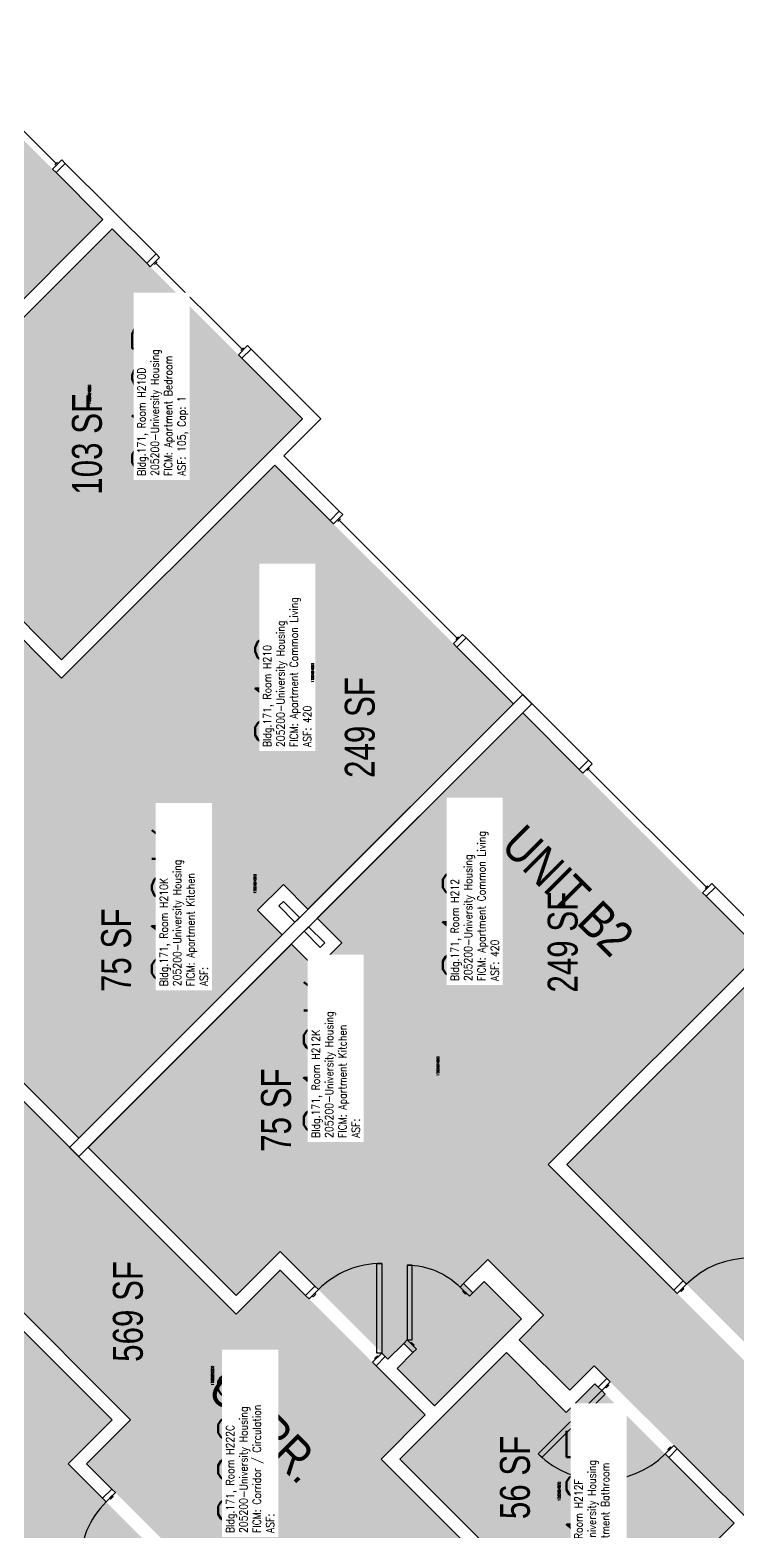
# Model space of a CAD drawing. Header units: inches. Extents: x -105 to 3698, y -798 to 1624.
# Drawn here: x 1874 to 2158, y -96 to 507 of the extents above; entities that cross this region are included whole.
import ezdxf
from ezdxf.enums import TextEntityAlignment as Align

# ---------------------------------------------------------------- set-up
doc = ezdxf.new("R2010")
doc.units = ezdxf.units.IN
doc.header["$LTSCALE"] = 96
doc.header["$MEASUREMENT"] = 0
for name, color, linetype in [('A-AREA-IDEN', 1, 'Continuous'), ('A-DOOR', 2, 'Continuous'), ('A-GLAZ', 1, 'Continuous'), ('A-IDEN-RNUM', 7, 'Continuous'), ('A-IDEN-SNUM', 4, 'Continuous'), ('A-IDEN-VNUM', 4, 'Continuous'), ('A-WALL', 5, 'Continuous'), ('AREA-TEXT', 3, 'Continuous'), ('Rooms-Category-Color', 7, 'Continuous'), ('Rooms-College-Color', 7, 'Continuous'), ('Rooms-Department-Color', 7, 'Continuous'), ('Rooms-Division-Color', 7, 'Continuous'), ('Rooms-Information', 7, 'Continuous')]:
    doc.layers.add(name, color=color, linetype=linetype)
doc.styles.add('AREA', font='arial.ttf', dxfattribs={"width": 0.75, "height": 12})
doc.styles.add('ROOMSNUMBER', font='txt.shx', dxfattribs={"height": 0.03})
doc.styles.add('ROOMVNUMBER', font='simplex.shx', dxfattribs={"width": 0.85})
doc.styles.get("Standard").update_dxf_attribs({"font": 'ARIALN.TTF'})

msp = doc.modelspace()

# ---------------------------------------------------------------- hatches: boundary and pattern name
h = msp.add_hatch()
h.set_pattern_fill('ANSI31', color=256, style=0)
h.set_pattern_definition([(90, (2777.74155, 91.55171), (0.125, 2e-14), [])])
h.paths.add_polyline_path([(2130.44, -86.98), (2088.91, -45.45), (2082.4, -51.96), (2123.93, -93.49)], flags=9)
at = {"layer": 'Rooms-Category-Color', "true_color": 0x728ef3}
for points in [[(1827.43, 507.15), (1903.53, 431.05), (1806.83, 334.35), (1730.73, 410.45)], [(1692.46, 441.31), (1886.91, 246.86), (1972.47, 332.42), (2068.28, 236.61), (1985.82, 154.14), (1926.32, 213.64), (1851.98, 139.3), (1808.76, 182.53), (1815.09, 188.85), (1811.38, 192.57), (1805.05, 186.24), (1790.06, 201.23), (1824.97, 236.14), (1839.96, 221.15), (1835.42, 216.61), (1839.13, 212.9), (1848.8, 222.57), (1826.39, 244.98), (1816.58, 235.17), (1796.25, 255.5), (1806.06, 265.31), (1681.58, 389.78), (1671.77, 379.97), (1651.44, 400.3)], [(1907.24, 427.34), (1983.61, 350.97), (1886.91, 254.27), (1810.54, 330.64)], [(2276.7, -142.93), (2082.25, 51.52), (2167.81, 137.08), (2072, 232.89), (1989.53, 150.43), (2049.03, 90.93), (1974.69, 16.59), (2017.92, -26.63), (2024.24, -20.3), (2027.96, -24.01), (2021.63, -30.34), (2036.62, -45.33), (2071.53, -10.42), (2056.54, 4.57), (2052, 0.03), (2048.29, 3.74), (2057.96, 13.41), (2080.37, -9), (2070.56, -18.81), (2090.89, -39.14), (2100.7, -29.33), (2225.17, -153.8), (2215.36, -163.62), (2235.69, -183.95)], [(1975.48, 143.8), (1893.8, 62.13), (1834.31, 121.63), (1926.32, 213.64), (1975.92, 164.04), (1965.58, 153.7)], [(2262.74, 71.84), (2186.37, 148.21), (2089.67, 51.51), (2166.04, -24.86)], [(1979.19, 140.09), (1897.52, 58.42), (1957.02, -1.08), (2049.03, 90.93), (1999.43, 140.53), (1989.09, 130.19)], [(1766, -73.11), (1847.67, 8.56), (1907.16, -50.93), (1815.15, -142.95), (1765.55, -93.35), (1775.89, -83.01)], [(2102.66, -146.74), (2156.93, -92.46), (2100.96, -36.5), (2089.47, -47.99), (2065.43, -23.95), (2022.65, -66.73)], [(2049.01, -370.62), (1854.56, -176.17), (1769, -261.73), (1673.19, -165.91), (1755.65, -83.45), (1815.15, -142.95), (1889.49, -68.61), (1932.71, -111.83), (1926.38, -118.16), (1930.09, -121.87), (1936.42, -115.55), (1951.41, -130.54), (1916.5, -165.45), (1901.51, -150.46), (1906.05, -145.92), (1902.34, -142.2), (1892.67, -151.87), (1915.08, -174.29), (1924.89, -164.48), (1945.22, -184.81), (1935.41, -194.62), (2059.89, -319.09), (2069.7, -309.28), (2090.03, -329.61)]]:
    msp.add_hatch(color=171, dxfattribs=at).paths.add_polyline_path(points)
at = {"layer": 'Rooms-Category-Color', "true_color": 0xadadad}
msp.add_hatch(color=253, dxfattribs=at).paths.add_polyline_path([(2331.68, -468.04), (2374.11, -425.61), (2015.23, -66.73), (2032.91, -49.05), (1974.69, 9.16), (1957.02, -8.52), (1826.88, 121.61), (1844.56, 139.29), (1786.35, 197.5), (1768.67, 179.83), (1504.9, 443.6), (1462.47, 401.17), (1726.24, 137.4), (1708.57, 119.72), (1766.78, 61.51), (1784.46, 79.19), (1914.59, -50.95), (1896.91, -68.62), (1955.12, -126.84), (1972.8, -109.16)])
at = {"layer": 'Rooms-College-Color', "true_color": 0xadadad}
for points in [[(1827.43, 507.15), (1903.53, 431.05), (1806.83, 334.35), (1730.73, 410.45)], [(2331.68, -468.04), (2374.11, -425.61), (2015.23, -66.73), (2032.91, -49.05), (1974.69, 9.16), (1957.02, -8.52), (1826.88, 121.61), (1844.56, 139.29), (1786.35, 197.5), (1768.67, 179.83), (1504.9, 443.6), (1462.47, 401.17), (1726.24, 137.4), (1708.57, 119.72), (1766.78, 61.51), (1784.46, 79.19), (1914.59, -50.95), (1896.91, -68.62), (1955.12, -126.84), (1972.8, -109.16)], [(1692.46, 441.31), (1886.91, 246.86), (1972.47, 332.42), (2068.28, 236.61), (1985.82, 154.14), (1926.32, 213.64), (1851.98, 139.3), (1808.76, 182.53), (1815.09, 188.85), (1811.38, 192.57), (1805.05, 186.24), (1790.06, 201.23), (1824.97, 236.14), (1839.96, 221.15), (1835.42, 216.61), (1839.13, 212.9), (1848.8, 222.57), (1826.39, 244.98), (1816.58, 235.17), (1796.25, 255.5), (1806.06, 265.31), (1681.58, 389.78), (1671.77, 379.97), (1651.44, 400.3)], [(1907.24, 427.34), (1983.61, 350.97), (1886.91, 254.27), (1810.54, 330.64)], [(2276.7, -142.93), (2082.25, 51.52), (2167.81, 137.08), (2072, 232.89), (1989.53, 150.43), (2049.03, 90.93), (1974.69, 16.59), (2017.92, -26.63), (2024.24, -20.3), (2027.96, -24.01), (2021.63, -30.34), (2036.62, -45.33), (2071.53, -10.42), (2056.54, 4.57), (2052, 0.03), (2048.29, 3.74), (2057.96, 13.41), (2080.37, -9), (2070.56, -18.81), (2090.89, -39.14), (2100.7, -29.33), (2225.17, -153.8), (2215.36, -163.62), (2235.69, -183.95)], [(1975.48, 143.8), (1893.8, 62.13), (1834.31, 121.63), (1926.32, 213.64), (1975.92, 164.04), (1965.58, 153.7)], [(2262.74, 71.84), (2186.37, 148.21), (2089.67, 51.51), (2166.04, -24.86)], [(1979.19, 140.09), (1897.52, 58.42), (1957.02, -1.08), (2049.03, 90.93), (1999.43, 140.53), (1989.09, 130.19)], [(1766, -73.11), (1847.67, 8.56), (1907.16, -50.93), (1815.15, -142.95), (1765.55, -93.35), (1775.89, -83.01)], [(2102.66, -146.74), (2156.93, -92.46), (2100.96, -36.5), (2089.47, -47.99), (2065.43, -23.95), (2022.65, -66.73)], [(2049.01, -370.62), (1854.56, -176.17), (1769, -261.73), (1673.19, -165.91), (1755.65, -83.45), (1815.15, -142.95), (1889.49, -68.61), (1932.71, -111.83), (1926.38, -118.16), (1930.09, -121.87), (1936.42, -115.55), (1951.41, -130.54), (1916.5, -165.45), (1901.51, -150.46), (1906.05, -145.92), (1902.34, -142.2), (1892.67, -151.87), (1915.08, -174.29), (1924.89, -164.48), (1945.22, -184.81), (1935.41, -194.62), (2059.89, -319.09), (2069.7, -309.28), (2090.03, -329.61)]]:
    msp.add_hatch(color=253, dxfattribs=at).paths.add_polyline_path(points)
at = {"layer": 'Rooms-Department-Color', "true_color": 0x604aed}
for points in [[(1827.43, 507.15), (1903.53, 431.05), (1806.83, 334.35), (1730.73, 410.45)], [(1692.46, 441.31), (1886.91, 246.86), (1972.47, 332.42), (2068.28, 236.61), (1985.82, 154.14), (1926.32, 213.64), (1851.98, 139.3), (1808.76, 182.53), (1815.09, 188.85), (1811.38, 192.57), (1805.05, 186.24), (1790.06, 201.23), (1824.97, 236.14), (1839.96, 221.15), (1835.42, 216.61), (1839.13, 212.9), (1848.8, 222.57), (1826.39, 244.98), (1816.58, 235.17), (1796.25, 255.5), (1806.06, 265.31), (1681.58, 389.78), (1671.77, 379.97), (1651.44, 400.3)], [(1907.24, 427.34), (1983.61, 350.97), (1886.91, 254.27), (1810.54, 330.64)], [(2276.7, -142.93), (2082.25, 51.52), (2167.81, 137.08), (2072, 232.89), (1989.53, 150.43), (2049.03, 90.93), (1974.69, 16.59), (2017.92, -26.63), (2024.24, -20.3), (2027.96, -24.01), (2021.63, -30.34), (2036.62, -45.33), (2071.53, -10.42), (2056.54, 4.57), (2052, 0.03), (2048.29, 3.74), (2057.96, 13.41), (2080.37, -9), (2070.56, -18.81), (2090.89, -39.14), (2100.7, -29.33), (2225.17, -153.8), (2215.36, -163.62), (2235.69, -183.95)], [(1975.48, 143.8), (1893.8, 62.13), (1834.31, 121.63), (1926.32, 213.64), (1975.92, 164.04), (1965.58, 153.7)], [(2262.74, 71.84), (2186.37, 148.21), (2089.67, 51.51), (2166.04, -24.86)], [(1979.19, 140.09), (1897.52, 58.42), (1957.02, -1.08), (2049.03, 90.93), (1999.43, 140.53), (1989.09, 130.19)], [(1766, -73.11), (1847.67, 8.56), (1907.16, -50.93), (1815.15, -142.95), (1765.55, -93.35), (1775.89, -83.01)], [(2102.66, -146.74), (2156.93, -92.46), (2100.96, -36.5), (2089.47, -47.99), (2065.43, -23.95), (2022.65, -66.73)], [(2049.01, -370.62), (1854.56, -176.17), (1769, -261.73), (1673.19, -165.91), (1755.65, -83.45), (1815.15, -142.95), (1889.49, -68.61), (1932.71, -111.83), (1926.38, -118.16), (1930.09, -121.87), (1936.42, -115.55), (1951.41, -130.54), (1916.5, -165.45), (1901.51, -150.46), (1906.05, -145.92), (1902.34, -142.2), (1892.67, -151.87), (1915.08, -174.29), (1924.89, -164.48), (1945.22, -184.81), (1935.41, -194.62), (2059.89, -319.09), (2069.7, -309.28), (2090.03, -329.61)]]:
    msp.add_hatch(color=173, dxfattribs=at).paths.add_polyline_path(points)
at = {"layer": 'Rooms-Department-Color', "true_color": 0xacacac}
msp.add_hatch(color=253, dxfattribs=at).paths.add_polyline_path([(2331.68, -468.04), (2374.11, -425.61), (2015.23, -66.73), (2032.91, -49.05), (1974.69, 9.16), (1957.02, -8.52), (1826.88, 121.61), (1844.56, 139.29), (1786.35, 197.5), (1768.67, 179.83), (1504.9, 443.6), (1462.47, 401.17), (1726.24, 137.4), (1708.57, 119.72), (1766.78, 61.51), (1784.46, 79.19), (1914.59, -50.95), (1896.91, -68.62), (1955.12, -126.84), (1972.8, -109.16)])
at = {"layer": 'Rooms-Division-Color', "true_color": 0x604aed}
for points in [[(1827.43, 507.15), (1903.53, 431.05), (1806.83, 334.35), (1730.73, 410.45)], [(1692.46, 441.31), (1886.91, 246.86), (1972.47, 332.42), (2068.28, 236.61), (1985.82, 154.14), (1926.32, 213.64), (1851.98, 139.3), (1808.76, 182.53), (1815.09, 188.85), (1811.38, 192.57), (1805.05, 186.24), (1790.06, 201.23), (1824.97, 236.14), (1839.96, 221.15), (1835.42, 216.61), (1839.13, 212.9), (1848.8, 222.57), (1826.39, 244.98), (1816.58, 235.17), (1796.25, 255.5), (1806.06, 265.31), (1681.58, 389.78), (1671.77, 379.97), (1651.44, 400.3)], [(1907.24, 427.34), (1983.61, 350.97), (1886.91, 254.27), (1810.54, 330.64)], [(2276.7, -142.93), (2082.25, 51.52), (2167.81, 137.08), (2072, 232.89), (1989.53, 150.43), (2049.03, 90.93), (1974.69, 16.59), (2017.92, -26.63), (2024.24, -20.3), (2027.96, -24.01), (2021.63, -30.34), (2036.62, -45.33), (2071.53, -10.42), (2056.54, 4.57), (2052, 0.03), (2048.29, 3.74), (2057.96, 13.41), (2080.37, -9), (2070.56, -18.81), (2090.89, -39.14), (2100.7, -29.33), (2225.17, -153.8), (2215.36, -163.62), (2235.69, -183.95)], [(1975.48, 143.8), (1893.8, 62.13), (1834.31, 121.63), (1926.32, 213.64), (1975.92, 164.04), (1965.58, 153.7)], [(2262.74, 71.84), (2186.37, 148.21), (2089.67, 51.51), (2166.04, -24.86)], [(1979.19, 140.09), (1897.52, 58.42), (1957.02, -1.08), (2049.03, 90.93), (1999.43, 140.53), (1989.09, 130.19)], [(1766, -73.11), (1847.67, 8.56), (1907.16, -50.93), (1815.15, -142.95), (1765.55, -93.35), (1775.89, -83.01)], [(2102.66, -146.74), (2156.93, -92.46), (2100.96, -36.5), (2089.47, -47.99), (2065.43, -23.95), (2022.65, -66.73)], [(2049.01, -370.62), (1854.56, -176.17), (1769, -261.73), (1673.19, -165.91), (1755.65, -83.45), (1815.15, -142.95), (1889.49, -68.61), (1932.71, -111.83), (1926.38, -118.16), (1930.09, -121.87), (1936.42, -115.55), (1951.41, -130.54), (1916.5, -165.45), (1901.51, -150.46), (1906.05, -145.92), (1902.34, -142.2), (1892.67, -151.87), (1915.08, -174.29), (1924.89, -164.48), (1945.22, -184.81), (1935.41, -194.62), (2059.89, -319.09), (2069.7, -309.28), (2090.03, -329.61)]]:
    msp.add_hatch(color=173, dxfattribs=at).paths.add_polyline_path(points)
at = {"layer": 'Rooms-Division-Color', "true_color": 0xadadad}
msp.add_hatch(color=253, dxfattribs=at).paths.add_polyline_path([(2331.68, -468.04), (2374.11, -425.61), (2015.23, -66.73), (2032.91, -49.05), (1974.69, 9.16), (1957.02, -8.52), (1826.88, 121.61), (1844.56, 139.29), (1786.35, 197.5), (1768.67, 179.83), (1504.9, 443.6), (1462.47, 401.17), (1726.24, 137.4), (1708.57, 119.72), (1766.78, 61.51), (1784.46, 79.19), (1914.59, -50.95), (1896.91, -68.62), (1955.12, -126.84), (1972.8, -109.16)])

# ---------------------------------------------------------------- linework, layer by layer
at = {"layer": 'A-DOOR'}
for points in [[(2015.45, -24.16), (2013.45, -24.16), (2013.45, 11.84), (2015.45, 11.84)], [(2025.66, -18.88), (2027.66, -18.88), (2027.66, 11.12), (2025.66, 11.12)], [(1986.28, -2.42), (1984.87, -1), (1988.58, 2.71), (1989.99, 1.29)], [(2050.58, -1.38), (2052, 0.03), (2048.29, 3.74), (2046.87, 2.33)], [(2049.35, -0.15), (2048.99, -0.5), (2047.93, 0.56), (2048.29, 0.92)], [(2134.04, -0.27), (2132.63, 1.14), (2136.34, 4.85), (2137.76, 3.44)], [(2135.28, 0.96), (2135.64, 0.61), (2136.7, 1.67), (2136.34, 2.02)], [(1987.52, -1.18), (1987.87, -1.53), (1988.93, -0.47), (1988.58, -0.12)], [(2029.37, -22.6), (2027.96, -24.01), (2024.24, -20.3), (2025.66, -18.88)], [(2028.13, -21.36), (2028.49, -21.01), (2027.43, -19.94), (2027.07, -20.3)], [(2011.74, -27.87), (2013.15, -29.29), (2016.86, -25.58), (2015.45, -24.16)], [(2012.97, -26.64), (2012.62, -26.28), (2013.68, -25.22), (2014.03, -25.58)], [(2107.16, -35.79), (2105.75, -34.38), (2102.3, -37.83), (2103.72, -39.24)], [(2103.72, -39.24), (2105.13, -40.66), (2079.67, -66.11), (2078.26, -64.7)], [(2106.19, -36.77), (2106.54, -37.12), (2105.48, -38.18), (2105.13, -37.83)], [(2132.62, -61.25), (2134.03, -62.66), (2130.59, -66.11), (2129.17, -64.7)], [(2131.65, -62.22), (2131.29, -61.87), (2130.23, -62.93), (2130.59, -63.28)], [(1908.5, -80.2), (1907.09, -78.79), (1903.37, -82.5), (1904.79, -83.91)], [(1907.26, -81.44), (1907.62, -81.79), (1906.55, -82.85), (1906.2, -82.5)]]:
    msp.add_lwpolyline(points, close=True, dxfattribs=at)
for centre, start, end in [((2163.21, -22.02), 45, 135), ((2015.45, -24.16), 90, 135), ((2103.72, -39.24), 225, 315), ((1930.24, -109.37), 135, 180)]:
    msp.add_arc(centre, 36, start, end, dxfattribs=at)
at = {"layer": 'A-DOOR', "extrusion": (0, 0, -1)}
msp.add_arc((-2025.66, -18.88), 30, 90, 135, dxfattribs=at)
at = {"layer": 'A-GLAZ'}
for p, q in [((1884.79, 453.51), (1850.14, 488.16)), ((1884.26, 452.98), (1885.32, 454.04)), ((1924.19, 413.05), (1925.25, 414.11)), ((1959.37, 378.93), (1924.72, 413.58)), ((1958.84, 378.4), (1959.9, 379.46)), ((1997.76, 309.79), (1998.82, 310.85)), ((2045.66, 262.94), (1998.29, 310.32)), ((2045.13, 262.41), (2046.19, 263.47)), ((2097.8, 209.74), (2098.86, 210.8)), ((2098.33, 210.27), (2145.71, 162.9)), ((2145.18, 162.37), (2146.24, 163.43))]:
    msp.add_line(p, q, dxfattribs=at)
for points in [[(1887, 455.01), (1888.41, 453.6), (1884.7, 449.89), (1883.29, 451.3)], [(1926.22, 415.79), (1924.81, 417.21), (1921.1, 413.49), (1922.51, 412.08)], [(1961.58, 380.44), (1962.99, 379.02), (1959.28, 375.31), (1957.87, 376.72)], [(1999.79, 312.53), (1998.37, 313.94), (1994.66, 310.23), (1996.08, 308.81)], [(2047.87, 264.44), (2049.29, 263.03), (2045.57, 259.32), (2044.16, 260.73)], [(2099.83, 212.48), (2098.42, 213.9), (2094.71, 210.18), (2096.12, 208.77)], [(2147.92, 164.4), (2149.33, 162.99), (2145.62, 159.27), (2144.2, 160.69)]]:
    msp.add_lwpolyline(points, close=True, dxfattribs=at)
at = {"layer": 'A-WALL'}
for p, q in [((1888.41, 453.6), (1884.7, 449.89)), ((1924.81, 417.21), (1888.41, 453.6)), ((1884.7, 449.89), (1903.53, 431.06)), ((1903.53, 431.06), (1806.83, 334.36)), ((1810.54, 330.65), (1907.24, 427.35)), ((1907.24, 427.35), (1921.1, 413.49)), ((1921.1, 413.49), (1924.81, 417.21)), ((1962.99, 379.02), (1959.28, 375.31)), ((1959.28, 375.31), (1983.61, 350.98)), ((1991.03, 350.98), (1962.99, 379.02)), ((1983.61, 350.98), (1886.91, 254.28)), ((1976.18, 336.13), (1991.03, 350.98)), ((1886.91, 246.86), (1972.47, 332.42)), ((1972.47, 332.42), (1994.66, 310.23)), ((1998.37, 313.94), (1976.18, 336.13)), ((1994.66, 310.23), (1998.37, 313.94)), ((1836.53, 297.24), (1886.91, 246.86)), ((1886.91, 254.28), (1840.24, 300.95)), ((2049.29, 263.03), (2045.57, 259.32)), ((2075.71, 236.61), (2049.29, 263.03)), ((2045.57, 259.32), (2068.28, 236.61)), ((1890.09, 58.42), (2072, 240.32)), ((1893.8, 54.7), (2075.71, 236.61)), ((2068.28, 236.61), (1985.82, 154.14)), ((2072, 240.32), (2098.42, 213.9)), ((2072, 232.89), (1989.53, 150.43)), ((2094.71, 210.18), (2072, 232.89)), ((2098.42, 213.9), (2094.71, 210.18)), ((1975.92, 164.04), (1965.58, 153.7)), ((1985.82, 154.14), (1975.92, 164.04)), ((2145.62, 159.27), (2149.33, 162.99)), ((2149.33, 162.99), (2171.52, 140.79)), ((1974.15, 155.38), (1975.92, 157.15)), ((1975.92, 157.15), (1982.37, 150.69)), ((2167.81, 137.08), (2145.62, 159.27)), ((1965.58, 153.7), (1975.48, 143.8)), ((1980.6, 148.93), (1974.15, 155.38)), ((1982.37, 150.69), (1980.6, 148.93)), ((1986.08, 146.98), (1984.31, 145.21)), ((1984.31, 145.21), (1990.77, 138.76)), ((1992.53, 140.53), (1986.08, 146.98)), ((1989.53, 150.43), (1999.43, 140.53)), ((2186.37, 148.22), (2089.67, 51.52)), ((1975.48, 143.8), (1893.8, 62.13)), ((1979.19, 140.09), (1897.52, 58.42)), ((1989.09, 130.19), (1979.19, 140.09)), ((1999.43, 140.53), (1989.09, 130.19)), ((1990.77, 138.76), (1992.53, 140.53)), ((2082.25, 51.52), (2167.81, 137.08)), ((1826.88, 121.63), (1893.8, 54.7)), ((1893.8, 62.13), (1834.31, 121.63)), ((1957.02, -8.51), (1890.09, 58.42)), ((1897.52, 58.42), (1957.02, -1.08)), ((2132.63, 1.14), (2082.25, 51.52)), ((2089.67, 51.52), (2136.34, 4.85)), ((1914.59, -50.93), (1847.67, 15.99)), ((1957.02, -1.08), (1974.69, 16.59)), ((1974.69, 16.59), (1988.58, 2.71)), ((2048.29, 3.74), (2057.96, 13.41)), ((2057.96, 13.41), (2080.37, -9)), ((1847.67, 8.56), (1907.16, -50.93)), ((1974.69, 9.17), (1957.02, -8.51)), ((1984.87, -1), (1974.69, 9.17)), ((1988.58, 2.71), (1984.87, -1)), ((2052, 0.03), (2048.29, 3.74)), ((2056.54, 4.57), (2052, 0.03)), ((2071.53, -10.42), (2056.54, 4.57)), ((2136.34, 4.85), (2132.63, 1.14)), ((2036.62, -45.33), (2071.53, -10.42)), ((2080.37, -9), (2070.56, -18.81)), ((2017.92, -26.63), (2024.24, -20.3)), ((2027.96, -24.01), (2021.63, -30.34)), ((2065.43, -23.94), (2022.65, -66.72)), ((2024.24, -20.3), (2027.96, -24.01)), ((2089.47, -47.98), (2065.43, -23.94)), ((2070.56, -18.81), (2090.89, -39.14)), ((2013.15, -29.29), (2016.86, -25.58)), ((2032.91, -49.04), (2013.15, -29.29)), ((2016.86, -25.58), (2017.92, -26.63)), ((2090.89, -39.14), (2100.7, -29.33)), ((2100.7, -29.33), (2105.75, -34.38)), ((2021.63, -30.34), (2036.62, -45.33)), ((2105.75, -34.38), (2102.3, -37.83)), ((2100.96, -36.49), (2089.47, -47.98)), ((2102.3, -37.83), (2100.96, -36.49)), ((1907.16, -50.93), (1889.49, -68.61)), ((1896.91, -68.61), (1914.59, -50.93)), ((2015.23, -66.72), (2032.91, -49.04)), ((2130.59, -66.11), (2134.03, -62.66)), ((2156.93, -92.45), (2130.59, -66.11)), ((2134.03, -62.66), (2191.84, -120.47)), ((1889.49, -68.61), (1903.37, -82.5)), ((1907.09, -78.79), (1896.91, -68.61)), ((2184.51, -236.01), (2015.23, -66.72)), ((2022.65, -66.72), (2102.66, -146.72)), ((1903.37, -82.5), (1907.09, -78.79)), ((2102.66, -146.72), (2156.93, -92.45))]:
    msp.add_line(p, q, dxfattribs=at)

# ---------------------------------------------------------------- texts
at = {"layer": 'A-AREA-IDEN'}
for s, p in [('UNIT B2', (2085.1, 156.49)), ('CORR.', (1963.48, -58.7))]:
    msp.add_text(s, height=14.4, rotation=315, dxfattribs=at).set_placement(p, align=Align.CENTER)
at = {"layer": 'A-IDEN-RNUM', "style": 'ROOMSNUMBER', "width": 0.85}
for s, p in [('0210-D0', (1898.09, 360.81)), ('0210-00', (1987.7, 249.03)), ('0210-K0', (1964.53, 164.23)), ('0212-00', (2044.58, 140.03)), ('0212-K0', (2038.02, 91.05)), ('0222-C0', (1947.48, -33.26)), ('0212-F0', (2086.66, -79.75))]:
    msp.add_text(s, height=1, rotation=90, dxfattribs=at).set_placement(p, align=Align.MIDDLE_CENTER)
at = {"layer": 'A-IDEN-SNUM', "style": 'ROOMSNUMBER', "width": 0.85}
for s, p in [('1710H210D0', (1898.09, 360.81)), ('1710H21000', (1987.7, 249.03)), ('1710H210K0', (1964.53, 164.23)), ('1710H21200', (2044.58, 140.03)), ('1710H212K0', (2038.02, 91.05)), ('1710H222C0', (1947.48, -33.26)), ('1710H212F0', (2086.66, -79.75))]:
    msp.add_text(s, height=1, rotation=90, dxfattribs=at).set_placement(p, align=Align.MIDDLE_CENTER)
at = {"layer": 'A-IDEN-VNUM', "style": 'ROOMVNUMBER', "width": 0.85}
for s, p in [('210D', (1926.53, 360)), ('210', (1975.88, 241.96)), ('210K', (1934.38, 155.05)), ('212', (2051.16, 148.01)), ('212K', (1995.35, 94.09)), ('222C', (1961, -62.3)), ('212F', (2100.85, -86.53))]:
    msp.add_text(s, height=22.5, rotation=90, dxfattribs=at).set_placement(p, align=Align.MIDDLE_CENTER)
at = {"layer": 'AREA-TEXT', "style": 'AREA', "width": 0.75}
for s, p in [('103 SF', (1897.08, 340.8)), ('249 SF', (2006.6, 227.06)), ('249 SF', (2088.03, 140.86)), ('75 SF', (1908.81, 137.58)), ('75 SF', (1972.97, 73.42)), ('569 SF', (1913.51, -7.44)), ('56 SF', (2068.87, -74.1))]:
    msp.add_text(s, height=12, rotation=90, dxfattribs=at).set_placement(p, align=Align.MIDDLE_CENTER)

# ---------------------------------------------------------------- next in the draw order: texts
at = {"layer": 'Rooms-Information', "char_height": 3.2143, "width": 72, "attachment_point": 7, "rotation": 90, "style": 'ROOMVNUMBER', "bg_fill": 3, "box_fill_scale": 1.5, "bg_fill_color": 256, "bg_fill_true_color": 13158600, "bg_fill_transparency": 0}
for s, insert in [('Bldg.171, Room H210D^M^J205200-University Housing^M^JFICM: Apartment Bedroom^M^JASF: 105, Cap: 1', (1937.78, 328.12)), ('Bldg.171, Room H210^M^J205200-University Housing^M^JFICM: Apartment Common Living^M^JASF: 420', (1987.13, 219.19)), ('Bldg.171, Room H210K^M^J205200-University Housing^M^JFICM: Apartment Kitchen^M^JASF: ', (1945.63, 123.17)), ('Bldg.171, Room H212^M^J205200-University Housing^M^JFICM: Apartment Common Living^M^JASF: 420', (2062.41, 125.24)), ('Bldg.171, Room H212K^M^J205200-University Housing^M^JFICM: Apartment Kitchen^M^JASF: ', (2006.6, 62.22)), ('Bldg.171, Room H222C^M^J205200-University Housing^M^JFICM: Corridor / Circulation^M^JASF: ', (1972.25, -96.45)), ('Bldg.171, Room H212F^M^J205200-University Housing^M^JFICM: Apartment Bathroom^M^JASF: ', (2112.1, -117.95))]:
    msp.add_mtext(s, dxfattribs=dict(at, insert=insert))

doc.saveas('drawing.dxf')
